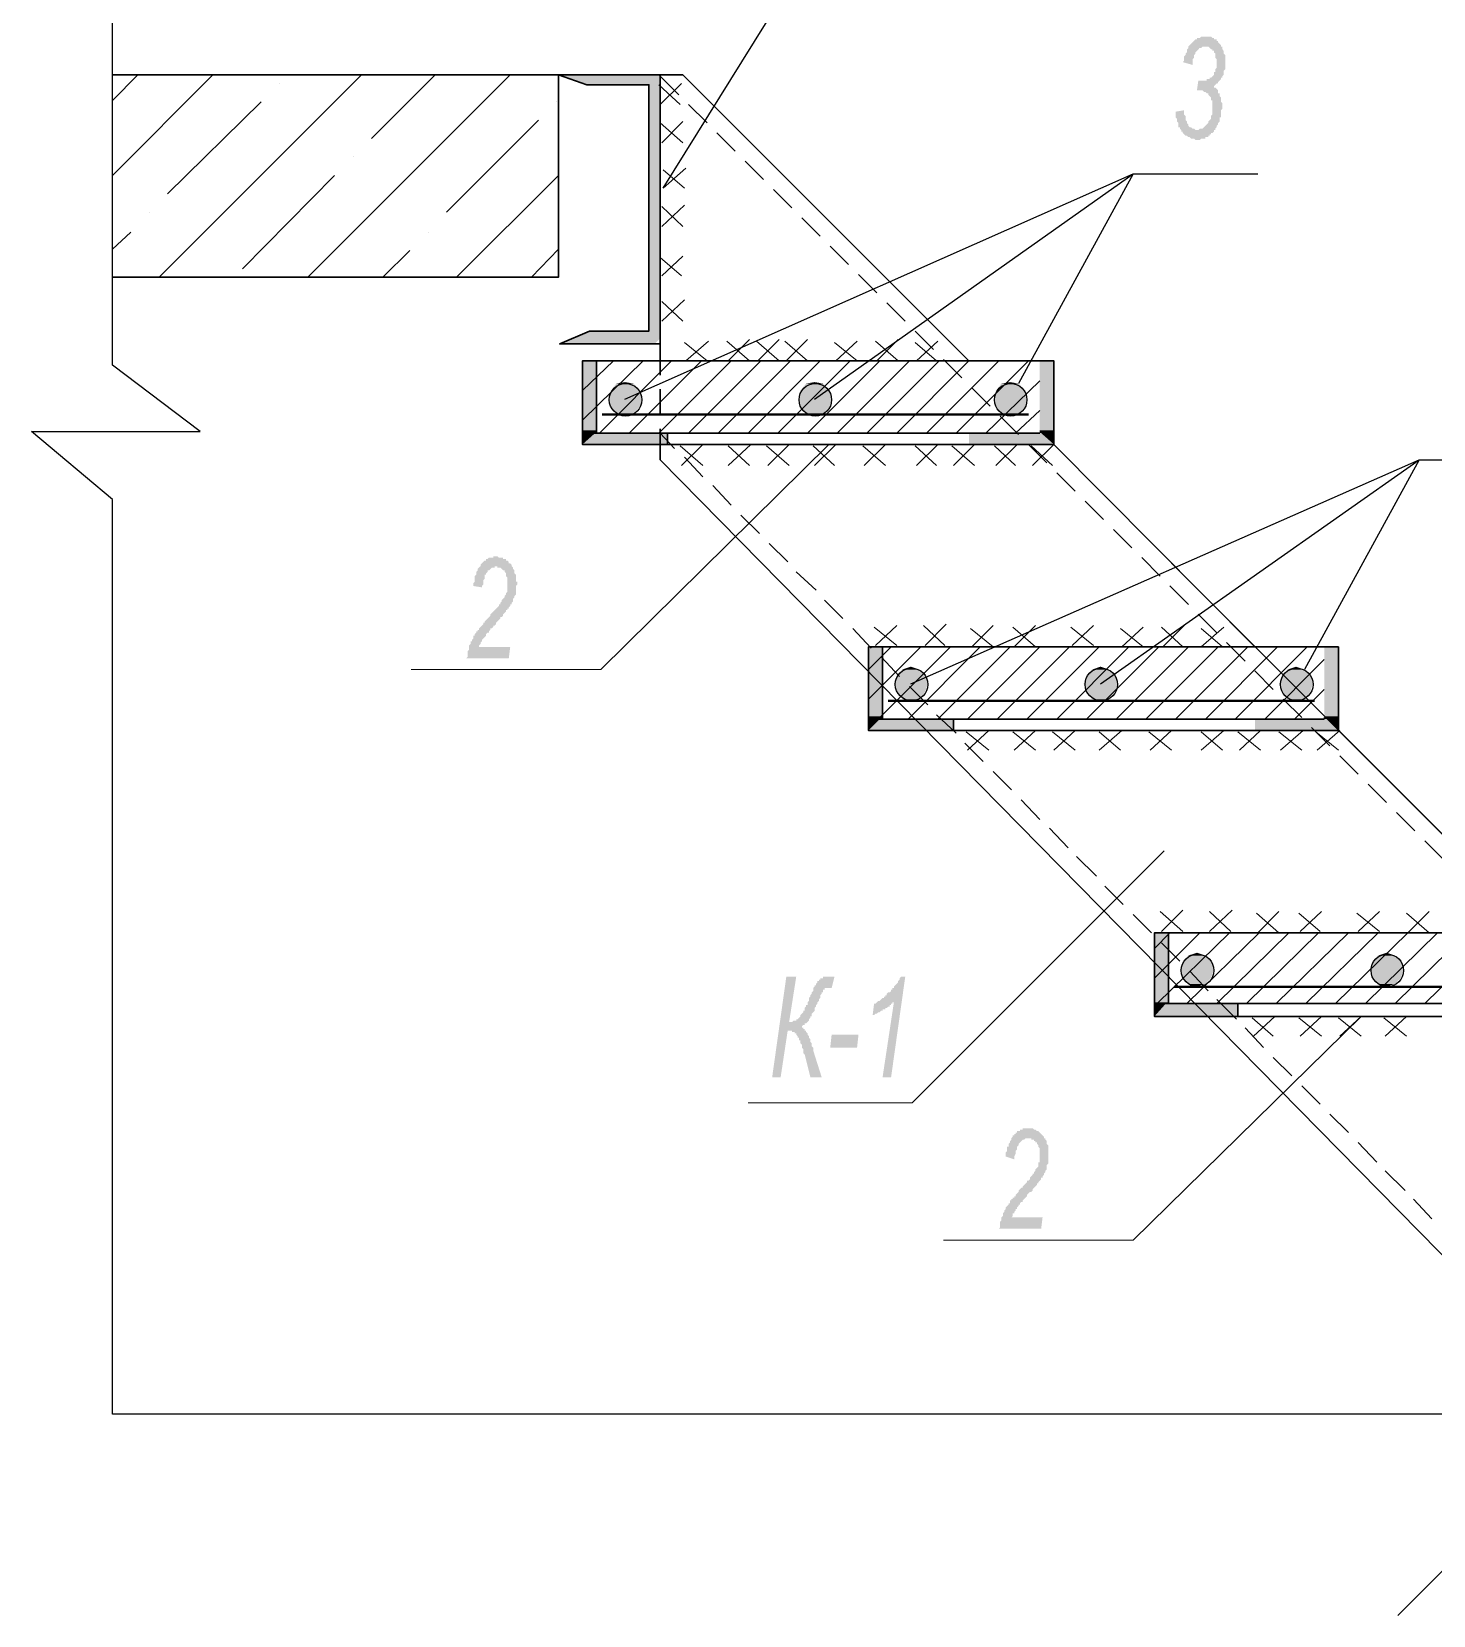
# Model space of a CAD drawing. Header units: millimetres. Extents: x 1372 to 666090, y 1285 to 31551.
# Drawn here: x 606363 to 610493, y 5821 to 10487 of the extents above; entities that cross this region are included whole.
import ezdxf

# ---------------------------------------------------------------- set-up
doc = ezdxf.new("R2010")
doc.units = ezdxf.units.MM
for name, color, linetype in [('PDF _0', 7, 'Continuous'), ('PDF _Аннотация - Текст_Ном._пера__1', 7, 'Continuous'), ('PDF _Конструктив - Стены Несущие_Ном._пера__21', 7, 'Continuous'), ('PDF _план', 7, 'Continuous'), ('PDF _размеры', 7, 'Continuous')]:
    doc.layers.add(name, color=color, linetype=linetype)

msp = doc.modelspace()

# ---------------------------------------------------------------- hatches: boundary and pattern name
at = {"layer": 'PDF _Аннотация - Текст_Ном._пера__1', "transparency": 33554559}
for points in [[(609733.5, 10250.8), (609758.5, 10255), (609758.5, 10250.8), (609758.5, 10246.7), (609758.5, 10242.5), (609762.7, 10238.3), (609762.7, 10234.2), (609762.7, 10230), (609762.7, 10225.8), (609766.9, 10221.6), (609766.9, 10221.6), (609766.9, 10217.5), (609771.1, 10213.3), (609771.1, 10213.3), (609771.1, 10213.3), (609771.1, 10209.1), (609775.2, 10205), (609779.4, 10205), (609779.4, 10205), (609783.6, 10200.8), (609783.6, 10200.8), (609787.7, 10200.8), (609791.9, 10196.6), (609791.9, 10196.6), (609796.1, 10196.6), (609800.3, 10196.6), (609800.3, 10196.6), (609804.4, 10200.8), (609808.6, 10200.8), (609808.6, 10200.8), (609812.8, 10200.8), (609816.9, 10205), (609816.9, 10205), (609821.1, 10209.1), (609821.1, 10209.1), (609825.3, 10213.3), (609825.3, 10213.3), (609829.5, 10217.5), (609829.5, 10221.6), (609833.6, 10225.8), (609833.6, 10225.8), (609837.8, 10230), (609837.8, 10234.2), (609837.8, 10238.3), (609842, 10242.5), (609842, 10246.7), (609842, 10250.8), (609842, 10250.8), (609842, 10255), (609842, 10259.2), (609842, 10263.4), (609842, 10267.5), (609842, 10271.7), (609842, 10275.9), (609842, 10280), (609842, 10284.2), (609837.8, 10284.2), (609837.8, 10288.4), (609837.8, 10292.6), (609833.6, 10296.7), (609833.6, 10296.7), (609829.5, 10300.9), (609829.5, 10305.1), (609825.3, 10305.1), (609825.3, 10305.1), (609821.1, 10309.2), (609816.9, 10309.2), (609816.9, 10309.2), (609812.8, 10313.4), (609808.6, 10313.4), (609808.6, 10313.4), (609804.4, 10313.4), (609804.4, 10313.4), (609800.3, 10313.4), (609796.1, 10313.4), (609800.3, 10342.6), (609804.4, 10342.6), (609808.6, 10342.6), (609808.6, 10342.6), (609812.8, 10342.6), (609812.8, 10342.6), (609816.9, 10342.6), (609821.1, 10342.6), (609825.3, 10342.6), (609825.3, 10346.8), (609829.5, 10346.8), (609833.6, 10346.8), (609833.6, 10351), (609837.8, 10351), (609837.8, 10351), (609842, 10355.1), (609842, 10355.1), (609846.1, 10359.3), (609846.1, 10363.5), (609846.1, 10367.6), (609850.3, 10367.6), (609850.3, 10371.8), (609850.3, 10376), (609854.5, 10380.2), (609854.5, 10384.3), (609854.5, 10388.5), (609854.5, 10392.7), (609854.5, 10392.7), (609854.5, 10396.8), (609854.5, 10401), (609854.5, 10405.2), (609850.3, 10409.4), (609850.3, 10413.5), (609850.3, 10417.7), (609850.3, 10421.9), (609846.1, 10426), (609846.1, 10426), (609846.1, 10430.2), (609842, 10430.2), (609842, 10434.4), (609837.8, 10434.4), (609833.6, 10438.6), (609833.6, 10438.6), (609829.5, 10442.7), (609825.3, 10442.7), (609825.3, 10442.7), (609821.1, 10442.7), (609821.1, 10442.7), (609816.9, 10442.7), (609812.8, 10442.7), (609812.8, 10442.7), (609808.6, 10438.6), (609808.6, 10438.6), (609804.4, 10438.6), (609800.3, 10434.4), (609800.3, 10434.4), (609796.1, 10430.2), (609796.1, 10430.2), (609791.9, 10426), (609791.9, 10421.9), (609791.9, 10421.9), (609787.7, 10417.7), (609787.7, 10413.5), (609787.7, 10409.4), (609783.6, 10405.2), (609783.6, 10401), (609783.6, 10396.8), (609783.6, 10392.7), (609783.6, 10388.5), (609783.6, 10388.5), (609754.4, 10396.8), (609758.5, 10401), (609758.5, 10405.2), (609758.5, 10409.4), (609758.5, 10413.5), (609762.7, 10417.7), (609762.7, 10421.9), (609762.7, 10421.9), (609766.9, 10426), (609766.9, 10430.2), (609766.9, 10434.4), (609771.1, 10438.6), (609771.1, 10438.6), (609771.1, 10442.7), (609775.2, 10446.9), (609775.2, 10446.9), (609779.4, 10451.1), (609779.4, 10451.1), (609783.6, 10455.2), (609783.6, 10455.2), (609787.7, 10459.4), (609787.7, 10459.4), (609791.9, 10463.6), (609796.1, 10463.6), (609796.1, 10467.8), (609800.3, 10467.8), (609804.4, 10467.8), (609804.4, 10467.8), (609808.6, 10471.9), (609812.8, 10471.9), (609812.8, 10471.9), (609816.9, 10471.9), (609821.1, 10471.9), (609821.1, 10471.9), (609825.3, 10471.9), (609829.5, 10471.9), (609829.5, 10471.9), (609833.6, 10471.9), (609837.8, 10471.9), (609842, 10467.8), (609842, 10467.8), (609846.1, 10467.8), (609846.1, 10463.6), (609850.3, 10463.6), (609854.5, 10463.6), (609854.5, 10459.4), (609858.7, 10459.4), (609858.7, 10455.2), (609862.8, 10451.1), (609862.8, 10451.1), (609862.8, 10451.1), (609867, 10446.9), (609867, 10442.7), (609871.2, 10442.7), (609871.2, 10438.6), (609871.2, 10434.4), (609875.3, 10430.2), (609875.3, 10426), (609875.3, 10421.9), (609875.3, 10421.9), (609879.5, 10417.7), (609879.5, 10413.5), (609879.5, 10409.4), (609879.5, 10405.2), (609879.5, 10401), (609879.5, 10396.8), (609879.5, 10392.7), (609879.5, 10388.5), (609879.5, 10384.3), (609879.5, 10380.2), (609879.5, 10376), (609875.3, 10371.8), (609875.3, 10367.6), (609875.3, 10363.5), (609875.3, 10359.3), (609871.2, 10355.1), (609871.2, 10355.1), (609871.2, 10351), (609867, 10351), (609867, 10346.8), (609862.8, 10342.6), (609862.8, 10342.6), (609858.7, 10338.4), (609858.7, 10334.3), (609854.5, 10334.3), (609850.3, 10330.1), (609850.3, 10330.1), (609846.1, 10325.9), (609846.1, 10325.9), (609846.1, 10321.8), (609850.3, 10321.8), (609854.5, 10317.6), (609854.5, 10317.6), (609858.7, 10313.4), (609858.7, 10309.2), (609858.7, 10305.1), (609862.8, 10305.1), (609862.8, 10300.9), (609862.8, 10296.7), (609867, 10292.6), (609867, 10288.4), (609867, 10284.2), (609867, 10284.2), (609867, 10280), (609871.2, 10275.9), (609871.2, 10271.7), (609871.2, 10267.5), (609871.2, 10263.4), (609871.2, 10259.2), (609867, 10255), (609867, 10250.8), (609867, 10246.7), (609867, 10242.5), (609867, 10238.3), (609867, 10234.2), (609862.8, 10234.2), (609862.8, 10230), (609862.8, 10225.8), (609862.8, 10221.6), (609858.7, 10217.5), (609858.7, 10213.3), (609858.7, 10213.3), (609854.5, 10209.1), (609854.5, 10205), (609850.3, 10200.8), (609850.3, 10200.8), (609850.3, 10196.6), (609846.1, 10196.6), (609846.1, 10192.4), (609842, 10188.3), (609837.8, 10188.3), (609837.8, 10184.1), (609833.6, 10184.1), (609833.6, 10179.9), (609829.5, 10179.9), (609829.5, 10175.8), (609825.3, 10175.8), (609821.1, 10175.8), (609821.1, 10171.6), (609816.9, 10171.6), (609812.8, 10171.6), (609812.8, 10171.6), (609808.6, 10171.6), (609804.4, 10167.4), (609804.4, 10167.4), (609800.3, 10167.4), (609800.3, 10167.4), (609796.1, 10167.4), (609791.9, 10167.4), (609787.7, 10171.6), (609787.7, 10171.6), (609783.6, 10171.6), (609779.4, 10171.6), (609779.4, 10171.6), (609775.2, 10175.8), (609771.1, 10175.8), (609771.1, 10175.8), (609766.9, 10179.9), (609762.7, 10179.9), (609762.7, 10179.9), (609758.5, 10184.1), (609758.5, 10184.1), (609754.4, 10188.3), (609754.4, 10192.4), (609754.4, 10192.4), (609750.2, 10192.4), (609750.2, 10196.6), (609746, 10200.8), (609746, 10205), (609741.9, 10205), (609741.9, 10209.1), (609741.9, 10213.3), (609741.9, 10217.5), (609737.7, 10221.6), (609737.7, 10225.8), (609737.7, 10225.8), (609737.7, 10230), (609733.5, 10234.2), (609733.5, 10238.3), (609733.5, 10242.5), (609733.5, 10246.7), (609733.5, 10250.8)], [(607643.6, 8640.7), (607647.8, 8644.9), (607647.8, 8649), (607647.8, 8653.2), (607647.8, 8657.4), (607647.8, 8661.5), (607652, 8665.7), (607652, 8669.9), (607652, 8674.1), (607652, 8678.2), (607656.2, 8682.4), (607656.2, 8682.4), (607656.2, 8686.6), (607656.2, 8690.7), (607660.3, 8690.7), (607660.3, 8694.9), (607664.5, 8699.1), (607664.5, 8703.3), (607664.5, 8707.4), (607668.7, 8707.4), (607668.7, 8711.6), (607672.8, 8715.8), (607672.8, 8719.9), (607677, 8719.9), (607677, 8719.9), (607677, 8724.1), (607681.2, 8724.1), (607681.2, 8728.3), (607681.2, 8728.3), (607685.4, 8732.5), (607685.4, 8732.5), (607689.5, 8736.6), (607689.5, 8736.6), (607693.7, 8740.8), (607693.7, 8745), (607697.9, 8745), (607697.9, 8749.1), (607702, 8753.3), (607706.2, 8757.5), (607706.2, 8757.5), (607710.4, 8761.7), (607714.6, 8765.8), (607714.6, 8770), (607718.7, 8774.2), (607718.7, 8774.2), (607722.9, 8778.3), (607727.1, 8782.5), (607727.1, 8782.5), (607731.2, 8786.7), (607735.4, 8790.9), (607735.4, 8790.9), (607739.6, 8795), (607739.6, 8799.2), (607743.8, 8799.2), (607743.8, 8803.4), (607743.8, 8803.4), (607747.9, 8807.5), (607747.9, 8807.5), (607747.9, 8811.7), (607752.1, 8815.9), (607752.1, 8815.9), (607756.3, 8820.1), (607756.3, 8824.2), (607760.4, 8828.4), (607760.4, 8832.6), (607760.4, 8832.6), (607764.6, 8836.7), (607764.6, 8836.7), (607764.6, 8840.9), (607764.6, 8845.1), (607764.6, 8849.3), (607764.6, 8853.4), (607764.6, 8857.6), (607764.6, 8861.8), (607764.6, 8865.9), (607764.6, 8870.1), (607764.6, 8874.3), (607764.6, 8878.5), (607764.6, 8878.5), (607760.4, 8882.6), (607760.4, 8886.8), (607760.4, 8891), (607756.3, 8895.1), (607756.3, 8895.1), (607756.3, 8899.3), (607752.1, 8899.3), (607747.9, 8903.5), (607747.9, 8903.5), (607743.8, 8907.7), (607743.8, 8907.7), (607739.6, 8907.7), (607735.4, 8907.7), (607735.4, 8911.8), (607731.2, 8911.8), (607727.1, 8911.8), (607727.1, 8907.7), (607722.9, 8907.7), (607718.7, 8907.7), (607718.7, 8907.7), (607714.6, 8903.5), (607714.6, 8903.5), (607710.4, 8899.3), (607706.2, 8899.3), (607706.2, 8895.1), (607706.2, 8895.1), (607702, 8891), (607702, 8886.8), (607697.9, 8886.8), (607697.9, 8882.6), (607697.9, 8878.5), (607697.9, 8874.3), (607693.7, 8870.1), (607693.7, 8865.9), (607693.7, 8861.8), (607693.7, 8857.6), (607689.5, 8853.4), (607689.5, 8849.3), (607664.5, 8853.4), (607664.5, 8857.6), (607664.5, 8861.8), (607668.7, 8865.9), (607668.7, 8870.1), (607668.7, 8874.3), (607668.7, 8878.5), (607668.7, 8882.6), (607672.8, 8886.8), (607672.8, 8891), (607672.8, 8895.1), (607677, 8899.3), (607677, 8899.3), (607677, 8903.5), (607681.2, 8907.7), (607681.2, 8907.7), (607685.4, 8911.8), (607685.4, 8916), (607685.4, 8916), (607689.5, 8920.2), (607689.5, 8920.2), (607693.7, 8924.3), (607693.7, 8924.3), (607697.9, 8928.5), (607702, 8928.5), (607702, 8932.7), (607706.2, 8932.7), (607706.2, 8932.7), (607710.4, 8936.9), (607714.6, 8936.9), (607714.6, 8936.9), (607718.7, 8936.9), (607722.9, 8936.9), (607722.9, 8941), (607727.1, 8941), (607731.2, 8941), (607735.4, 8941), (607735.4, 8941), (607739.6, 8936.9), (607743.8, 8936.9), (607743.8, 8936.9), (607747.9, 8936.9), (607752.1, 8936.9), (607752.1, 8932.7), (607756.3, 8932.7), (607760.4, 8932.7), (607760.4, 8928.5), (607764.6, 8928.5), (607764.6, 8928.5), (607768.8, 8924.3), (607768.8, 8920.2), (607773, 8920.2), (607777.1, 8916), (607777.1, 8916), (607777.1, 8911.8), (607781.3, 8907.7), (607781.3, 8903.5), (607785.5, 8899.3), (607785.5, 8899.3), (607785.5, 8895.1), (607785.5, 8891), (607789.6, 8886.8), (607789.6, 8882.6), (607789.6, 8878.5), (607789.6, 8874.3), (607789.6, 8870.1), (607789.6, 8865.9), (607793.8, 8865.9), (607793.8, 8861.8), (607793.8, 8861.8), (607793.8, 8857.6), (607789.6, 8853.4), (607789.6, 8849.3), (607789.6, 8845.1), (607789.6, 8840.9), (607789.6, 8836.7), (607789.6, 8832.6), (607789.6, 8828.4), (607785.5, 8824.2), (607785.5, 8820.1), (607785.5, 8820.1), (607781.3, 8815.9), (607781.3, 8811.7), (607781.3, 8807.5), (607777.1, 8803.4), (607777.1, 8803.4), (607777.1, 8803.4), (607777.1, 8799.2), (607773, 8799.2), (607773, 8795), (607773, 8795), (607768.8, 8790.9), (607768.8, 8790.9), (607768.8, 8786.7), (607764.6, 8786.7), (607764.6, 8782.5), (607760.4, 8782.5), (607760.4, 8778.3), (607756.3, 8774.2), (607756.3, 8774.2), (607752.1, 8770), (607752.1, 8765.8), (607747.9, 8761.7), (607743.8, 8761.7), (607743.8, 8757.5), (607739.6, 8753.3), (607735.4, 8749.1), (607731.2, 8745), (607731.2, 8740.8), (607727.1, 8736.6), (607722.9, 8736.6), (607722.9, 8732.5), (607718.7, 8728.3), (607714.6, 8728.3), (607714.6, 8724.1), (607710.4, 8719.9), (607710.4, 8715.8), (607706.2, 8715.8), (607702, 8711.6), (607702, 8711.6), (607702, 8707.4), (607697.9, 8703.3), (607697.9, 8703.3), (607693.7, 8699.1), (607693.7, 8699.1), (607689.5, 8694.9), (607689.5, 8690.7), (607685.4, 8686.6), (607685.4, 8682.4), (607685.4, 8682.4), (607681.2, 8678.2), (607681.2, 8674.1), (607773, 8674.1), (607768.8, 8640.7)], [(608586.4, 7702.1), (608615.6, 7702.1), (608594.7, 7568.6), (608598.9, 7568.6), (608603.1, 7568.6), (608607.2, 7572.8), (608607.2, 7572.8), (608611.4, 7572.8), (608615.6, 7572.8), (608615.6, 7572.8), (608615.6, 7577), (608619.7, 7577), (608619.7, 7577), (608623.9, 7581.1), (608623.9, 7581.1), (608628.1, 7585.3), (608628.1, 7589.5), (608632.3, 7593.7), (608632.3, 7593.7), (608636.4, 7597.8), (608636.4, 7602), (608640.6, 7602), (608640.6, 7606.2), (608640.6, 7610.3), (608644.8, 7614.5), (608644.8, 7618.7), (608648.9, 7618.7), (608648.9, 7622.9), (608648.9, 7627), (608653.1, 7631.2), (608653.1, 7635.4), (608653.1, 7639.5), (608657.3, 7643.7), (608657.3, 7647.9), (608661.5, 7652.1), (608661.5, 7656.2), (608665.6, 7660.4), (608665.6, 7664.6), (608665.6, 7668.7), (608669.8, 7672.9), (608669.8, 7672.9), (608669.8, 7677.1), (608674, 7677.1), (608674, 7681.3), (608674, 7681.3), (608674, 7681.3), (608678.1, 7685.4), (608678.1, 7689.6), (608682.3, 7689.6), (608682.3, 7693.8), (608686.5, 7693.8), (608686.5, 7697.9), (608690.7, 7697.9), (608690.7, 7697.9), (608694.8, 7697.9), (608694.8, 7702.1), (608699, 7702.1), (608703.2, 7702.1), (608707.3, 7702.1), (608707.3, 7702.1), (608711.5, 7702.1), (608711.5, 7702.1), (608711.5, 7702.1), (608715.7, 7702.1), (608719.9, 7702.1), (608724, 7702.1), (608728.2, 7702.1), (608719.9, 7668.7), (608719.9, 7668.7), (608715.7, 7668.7), (608711.5, 7668.7), (608711.5, 7668.7), (608707.3, 7668.7), (608707.3, 7668.7), (608703.2, 7668.7), (608699, 7668.7), (608699, 7664.6), (608694.8, 7664.6), (608694.8, 7660.4), (608694.8, 7660.4), (608694.8, 7656.2), (608690.7, 7656.2), (608690.7, 7652.1), (608686.5, 7647.9), (608686.5, 7643.7), (608686.5, 7639.5), (608682.3, 7635.4), (608682.3, 7631.2), (608678.1, 7627), (608678.1, 7622.9), (608674, 7618.7), (608674, 7614.5), (608669.8, 7610.3), (608669.8, 7606.2), (608669.8, 7602), (608665.6, 7597.8), (608665.6, 7597.8), (608661.5, 7593.7), (608661.5, 7589.5), (608661.5, 7585.3), (608657.3, 7585.3), (608657.3, 7581.1), (608657.3, 7581.1), (608653.1, 7577), (608653.1, 7577), (608653.1, 7572.8), (608648.9, 7568.6), (608648.9, 7568.6), (608644.8, 7564.5), (608640.6, 7564.5), (608640.6, 7560.3), (608636.4, 7560.3), (608636.4, 7560.3), (608632.3, 7556.1), (608628.1, 7556.1), (608628.1, 7556.1), (608632.3, 7556.1), (608632.3, 7551.9), (608636.4, 7551.9), (608636.4, 7551.9), (608636.4, 7547.8), (608640.6, 7547.8), (608640.6, 7543.6), (608644.8, 7543.6), (608644.8, 7539.4), (608648.9, 7535.3), (608648.9, 7535.3), (608648.9, 7531.1), (608653.1, 7526.9), (608653.1, 7522.7), (608657.3, 7518.6), (608657.3, 7514.4), (608657.3, 7510.2), (608661.5, 7506.1), (608661.5, 7501.9), (608661.5, 7497.7), (608665.6, 7493.5), (608665.6, 7489.4), (608665.6, 7485.2), (608690.7, 7406), (608657.3, 7406), (608640.6, 7472.7), (608636.4, 7476.9), (608636.4, 7485.2), (608636.4, 7489.4), (608632.3, 7493.5), (608632.3, 7497.7), (608632.3, 7501.9), (608628.1, 7506.1), (608628.1, 7510.2), (608628.1, 7514.4), (608623.9, 7514.4), (608623.9, 7518.6), (608623.9, 7522.7), (608619.7, 7522.7), (608619.7, 7526.9), (608619.7, 7526.9), (608619.7, 7526.9), (608615.6, 7531.1), (608615.6, 7535.3), (608611.4, 7535.3), (608611.4, 7539.4), (608607.2, 7539.4), (608603.1, 7539.4), (608603.1, 7543.6), (608598.9, 7543.6), (608594.7, 7543.6), (608594.7, 7543.6), (608590.5, 7543.6), (608569.7, 7406), (608544.7, 7406)], [(608870, 7406), (608903.4, 7627), (608899.2, 7627), (608899.2, 7622.9), (608895.1, 7622.9), (608895.1, 7618.7), (608890.9, 7618.7), (608890.9, 7614.5), (608886.7, 7614.5), (608886.7, 7614.5), (608882.5, 7610.3), (608878.4, 7610.3), (608878.4, 7606.2), (608874.2, 7606.2), (608870, 7606.2), (608870, 7602), (608865.9, 7602), (608861.7, 7597.8), (608861.7, 7597.8), (608857.5, 7597.8), (608853.3, 7593.7), (608853.3, 7593.7), (608849.2, 7593.7), (608845, 7589.5), (608840.8, 7589.5), (608845, 7622.9), (608849.2, 7622.9), (608853.3, 7627), (608853.3, 7627), (608857.5, 7631.2), (608857.5, 7631.2), (608861.7, 7631.2), (608865.9, 7635.4), (608865.9, 7635.4), (608870, 7639.5), (608874.2, 7639.5), (608874.2, 7643.7), (608878.4, 7643.7), (608878.4, 7647.9), (608882.5, 7647.9), (608882.5, 7652.1), (608886.7, 7656.2), (608890.9, 7656.2), (608895.1, 7660.4), (608895.1, 7664.6), (608899.2, 7664.6), (608899.2, 7668.7), (608903.4, 7668.7), (608903.4, 7672.9), (608907.6, 7677.1), (608907.6, 7677.1), (608911.7, 7681.3), (608911.7, 7681.3), (608911.7, 7681.3), (608915.9, 7685.4), (608915.9, 7689.6), (608915.9, 7689.6), (608920.1, 7693.8), (608920.1, 7697.9), (608924.3, 7702.1), (608924.3, 7702.1), (608936.8, 7702.1), (608895.1, 7406)], [(609212.1, 6959.6), (609216.3, 6963.8), (609216.3, 6968), (609216.3, 6972.1), (609216.3, 6976.3), (609216.3, 6980.5), (609220.4, 6984.6), (609220.4, 6984.6), (609220.4, 6988.8), (609220.4, 6993), (609224.6, 6997.2), (609224.6, 7001.3), (609224.6, 7001.3), (609224.6, 7005.5), (609228.8, 7009.7), (609228.8, 7013.8), (609228.8, 7013.8), (609232.9, 7018), (609232.9, 7022.2), (609237.1, 7026.4), (609237.1, 7026.4), (609241.3, 7030.5), (609241.3, 7034.7), (609245.5, 7034.7), (609245.5, 7038.9), (609245.5, 7038.9), (609245.5, 7043), (609249.6, 7043), (609249.6, 7047.2), (609253.8, 7047.2), (609253.8, 7051.4), (609258, 7051.4), (609258, 7055.6), (609262.1, 7055.6), (609262.1, 7059.7), (609266.3, 7063.9), (609266.3, 7063.9), (609270.5, 7068.1), (609270.5, 7072.2), (609274.7, 7076.4), (609278.8, 7080.6), (609283, 7080.6), (609283, 7084.8), (609287.2, 7088.9), (609287.2, 7088.9), (609291.3, 7093.1), (609295.5, 7097.3), (609295.5, 7101.4), (609299.7, 7101.4), (609303.9, 7105.6), (609303.9, 7109.8), (609308, 7114), (609308, 7114), (609312.2, 7118.1), (609312.2, 7118.1), (609312.2, 7122.3), (609316.4, 7122.3), (609316.4, 7122.3), (609316.4, 7126.5), (609320.5, 7130.6), (609320.5, 7134.8), (609324.7, 7139), (609324.7, 7139), (609328.9, 7143.2), (609328.9, 7147.3), (609328.9, 7151.5), (609328.9, 7155.7), (609333.1, 7155.7), (609333.1, 7159.8), (609333.1, 7164), (609333.1, 7168.2), (609333.1, 7172.4), (609333.1, 7176.5), (609333.1, 7176.5), (609333.1, 7180.7), (609333.1, 7184.9), (609333.1, 7189), (609333.1, 7193.2), (609333.1, 7197.4), (609328.9, 7201.6), (609328.9, 7205.7), (609328.9, 7205.7), (609324.7, 7209.9), (609324.7, 7214.1), (609320.5, 7214.1), (609320.5, 7218.2), (609316.4, 7218.2), (609316.4, 7222.4), (609312.2, 7222.4), (609308, 7222.4), (609308, 7226.6), (609303.9, 7226.6), (609299.7, 7226.6), (609299.7, 7226.6), (609295.5, 7226.6), (609295.5, 7226.6), (609291.3, 7226.6), (609287.2, 7222.4), (609287.2, 7222.4), (609283, 7222.4), (609278.8, 7218.2), (609278.8, 7218.2), (609274.7, 7214.1), (609274.7, 7214.1), (609270.5, 7209.9), (609270.5, 7205.7), (609270.5, 7205.7), (609266.3, 7201.6), (609266.3, 7197.4), (609266.3, 7193.2), (609262.1, 7189), (609262.1, 7189), (609262.1, 7184.9), (609262.1, 7180.7), (609258, 7172.4), (609258, 7168.2), (609258, 7164), (609232.9, 7172.4), (609232.9, 7176.5), (609232.9, 7180.7), (609232.9, 7184.9), (609237.1, 7189), (609237.1, 7193.2), (609237.1, 7197.4), (609237.1, 7201.6), (609241.3, 7201.6), (609241.3, 7205.7), (609241.3, 7209.9), (609245.5, 7214.1), (609245.5, 7218.2), (609245.5, 7218.2), (609249.6, 7222.4), (609249.6, 7226.6), (609253.8, 7230.8), (609253.8, 7230.8), (609253.8, 7234.9), (609258, 7234.9), (609258, 7239.1), (609262.1, 7239.1), (609262.1, 7243.3), (609266.3, 7243.3), (609266.3, 7247.4), (609270.5, 7247.4), (609274.7, 7247.4), (609274.7, 7251.6), (609278.8, 7251.6), (609283, 7251.6), (609283, 7255.8), (609287.2, 7255.8), (609291.3, 7255.8), (609291.3, 7255.8), (609295.5, 7255.8), (609299.7, 7255.8), (609303.9, 7255.8), (609303.9, 7255.8), (609308, 7255.8), (609312.2, 7255.8), (609312.2, 7255.8), (609316.4, 7251.6), (609320.5, 7251.6), (609320.5, 7251.6), (609324.7, 7247.4), (609328.9, 7247.4), (609328.9, 7247.4), (609333.1, 7243.3), (609333.1, 7243.3), (609337.2, 7239.1), (609337.2, 7239.1), (609341.4, 7234.9), (609341.4, 7234.9), (609345.6, 7230.8), (609345.6, 7226.6), (609349.7, 7226.6), (609349.7, 7222.4), (609353.9, 7218.2), (609353.9, 7214.1), (609353.9, 7209.9), (609353.9, 7209.9), (609358.1, 7205.7), (609358.1, 7201.6), (609358.1, 7197.4), (609358.1, 7193.2), (609358.1, 7189), (609358.1, 7184.9), (609358.1, 7180.7), (609358.1, 7176.5), (609358.1, 7176.5), (609358.1, 7172.4), (609358.1, 7168.2), (609358.1, 7164), (609358.1, 7159.8), (609358.1, 7155.7), (609358.1, 7151.5), (609358.1, 7151.5), (609353.9, 7147.3), (609353.9, 7143.2), (609353.9, 7139), (609353.9, 7134.8), (609349.7, 7130.6), (609349.7, 7126.5), (609345.6, 7122.3), (609345.6, 7118.1), (609345.6, 7118.1), (609345.6, 7118.1), (609345.6, 7118.1), (609341.4, 7114), (609341.4, 7114), (609341.4, 7109.8), (609337.2, 7109.8), (609337.2, 7105.6), (609337.2, 7105.6), (609333.1, 7101.4), (609333.1, 7101.4), (609328.9, 7097.3), (609328.9, 7093.1), (609324.7, 7093.1), (609324.7, 7088.9), (609320.5, 7084.8), (609320.5, 7084.8), (609316.4, 7080.6), (609312.2, 7076.4), (609312.2, 7072.2), (609308, 7068.1), (609303.9, 7068.1), (609299.7, 7063.9), (609295.5, 7059.7), (609295.5, 7055.6), (609291.3, 7051.4), (609287.2, 7047.2), (609287.2, 7047.2), (609283, 7043), (609283, 7038.9), (609278.8, 7038.9), (609274.7, 7034.7), (609274.7, 7030.5), (609270.5, 7030.5), (609270.5, 7026.4), (609266.3, 7022.2), (609266.3, 7022.2), (609266.3, 7018), (609262.1, 7018), (609262.1, 7013.8), (609258, 7009.7), (609258, 7005.5), (609253.8, 7005.5), (609253.8, 7001.3), (609253.8, 6997.2), (609249.6, 6993), (609249.6, 6993), (609341.4, 6993), (609337.2, 6959.6)]]:
    msp.add_hatch(color=256, dxfattribs=at).paths.add_polyline_path(points)

# ---------------------------------------------------------------- linework, layer by layer
at = {"layer": 'PDF _0', "lineweight": 25}
msp.add_lwpolyline([(612599.3, 6413.2), (611464.6, 6413.2), (611310.3, 6617.6), (611281.1, 6225.4), (611206, 6413.2), (606600.8, 6413.2), (606600.8, 9107.9), (606363, 9308.1), (606859.4, 9308.1), (606600.8, 9504.2), (606600.8, 11623.2), (609358.1, 11623.2), (609512.4, 11915.2), (609512.4, 11331.2), (609791.9, 11623.2), (612503.3, 11623.2), (612503.3, 9287.2), (612111.2, 9128.7), (612803.7, 9128.7), (612599.3, 8870.1)], close=True, dxfattribs=at)
for points in [[(608223.5, 10025.6), (608724, 10830.7)], [(606600.8, 10063.1), (606897, 10359.3)], [(606600.8, 10284.2), (606675.9, 10359.3)], [(606738.4, 9762.8), (607335, 10359.3)], [(607176.4, 9762.8), (607773, 10359.3)], [(607364.2, 10171.6), (607551.9, 10359.3)], [(607914.8, 9762.8), (607914.8, 10359.3)], [(607093, 10334.3), (607093, 10334.3)], [(606763.5, 10008.9), (607038.8, 10280)], [(607910.6, 10280), (607910.6, 10280)], [(607585.2, 9954.7), (607856.4, 10225.8)], [(607309.9, 10117.4), (607309.9, 10117.4)], [(606984.6, 9787.8), (607255.7, 10063.1)], [(607614.4, 9762.8), (607914.8, 10063.1)], [(608110.8, 9404), (609608.4, 10067.3), (609975.4, 10067.3)], [(608669.8, 9404), (609608.4, 10067.3), (609270.5, 9449.9)], [(606709.2, 9954.7), (606709.2, 9954.7)], [(606600.8, 9846.2), (606655, 9896.3)], [(607531, 9896.3), (607531, 9896.3)], [(607835.5, 9762.8), (607914.8, 9846.2)], [(607397.5, 9762.8), (607476.8, 9842)], [(608711.5, 9270.6), (608039.9, 8607.3)], [(608953.5, 8565.6), (610451, 9224.7), (610813.9, 9224.7)], [(609512.4, 8565.6), (610451, 9224.7), (610113.1, 8607.3)], [(610280, 7585.3), (609608.4, 6926.2)]]:
    msp.add_lwpolyline(points, dxfattribs=at)
at = {"layer": 'PDF _0', "lineweight": 30}
msp.add_lwpolyline([(607914.8, 10359.3), (608215.1, 10359.3), (608215.1, 9566.7), (607919, 9566.7), (608006.6, 9604.3), (608181.8, 9604.3), (608181.8, 10330.1), (607998.2, 10330.1)], close=True, dxfattribs=at)
at = {"layer": 'PDF _0', "lineweight": 9}
msp.add_lwpolyline([(610634.5, 6066.9), (610388.4, 5820.8)], dxfattribs=at)
at = {"layer": 'PDF _0', "transparency": 33554559}
for points in [[(607998.2, 10330.1), (608215.1, 10330.1), (607914.8, 10359.3)], [(608215.1, 10330.1), (607914.8, 10359.3), (608215.1, 10359.3)], [(608181.8, 9604.3), (608215.1, 9604.3), (608181.8, 10330.1)], [(608215.1, 9604.3), (608181.8, 10330.1), (608215.1, 10330.1)], [(607919, 9566.7), (608198.4, 9566.7), (607956.5, 9583.4)], [(607956.5, 9583.4), (608215.1, 9583.4), (608006.6, 9604.3)], [(608198.4, 9566.7), (607956.5, 9583.4), (608215.1, 9583.4)], [(608215.1, 9583.4), (608006.6, 9604.3), (608215.1, 9604.3)], [(607985.7, 9312.3), (608027.4, 9312.3), (607985.7, 9516.7)], [(608027.4, 9312.3), (607985.7, 9516.7), (608027.4, 9516.7)], [(609333.1, 9312.3), (609374.8, 9312.3), (609333.1, 9516.7)], [(609374.8, 9312.3), (609333.1, 9516.7), (609374.8, 9516.7)], [(607985.7, 9312.3), (607985.7, 9303.9), (608023.2, 9303.9)], [(607985.7, 9312.3), (608027.4, 9312.3), (608023.2, 9303.9)], [(607985.7, 9303.9), (608023.2, 9303.9), (607985.7, 9270.6)], [(607985.7, 9270.6), (608236, 9270.6), (608023.2, 9303.9)], [(608027.4, 9312.3), (608023.2, 9303.9), (608027.4, 9303.9)], [(608236, 9270.6), (608023.2, 9303.9), (608236, 9303.9)], [(609124.5, 9270.6), (609374.8, 9270.6), (609124.5, 9303.9)], [(609374.8, 9270.6), (609124.5, 9303.9), (609337.2, 9303.9)], [(609333.1, 9312.3), (609333.1, 9303.9), (609337.2, 9303.9)], [(609333.1, 9312.3), (609337.2, 9303.9), (609374.8, 9303.9)], [(609333.1, 9312.3), (609374.8, 9312.3), (609374.8, 9303.9)], [(609337.2, 9303.9), (609374.8, 9303.9), (609374.8, 9270.6)], [(608828.3, 8469.7), (608870, 8469.7), (608828.3, 8674.1)], [(608870, 8469.7), (608828.3, 8674.1), (608870, 8674.1)], [(610171.5, 8469.7), (610213.2, 8469.7), (610171.5, 8674.1)], [(610213.2, 8469.7), (610171.5, 8674.1), (610213.2, 8674.1)], [(608828.3, 8469.7), (608828.3, 8461.3), (608861.7, 8461.3)], [(608828.3, 8469.7), (608870, 8469.7), (608861.7, 8461.3)], [(608828.3, 8461.3), (608861.7, 8461.3), (608828.3, 8427.9)], [(608828.3, 8427.9), (609078.6, 8427.9), (608861.7, 8461.3)], [(608870, 8469.7), (608861.7, 8461.3), (608870, 8461.3)], [(609078.6, 8427.9), (608861.7, 8461.3), (609078.6, 8461.3)], [(609967.1, 8427.9), (610213.2, 8427.9), (609967.1, 8461.3)], [(610213.2, 8427.9), (609967.1, 8461.3), (610179.8, 8461.3)], [(610171.5, 8469.7), (610171.5, 8461.3), (610179.8, 8461.3)], [(610171.5, 8469.7), (610179.8, 8461.3), (610213.2, 8461.3)], [(610171.5, 8469.7), (610213.2, 8469.7), (610213.2, 8461.3)], [(610179.8, 8461.3), (610213.2, 8461.3), (610213.2, 8427.9)], [(609670.9, 7627), (609712.7, 7627), (609670.9, 7831.4)], [(609712.7, 7627), (609670.9, 7831.4), (609712.7, 7831.4)], [(609670.9, 7627), (609670.9, 7622.9), (609704.3, 7622.9)], [(609670.9, 7627), (609712.7, 7627), (609704.3, 7622.9)], [(609670.9, 7622.9), (609704.3, 7622.9), (609670.9, 7585.3)], [(609670.9, 7585.3), (609917, 7585.3), (609704.3, 7622.9)], [(609712.7, 7627), (609704.3, 7622.9), (609712.7, 7622.9)], [(609917, 7585.3), (609704.3, 7622.9), (609917, 7622.9)]]:
    msp.add_solid(points, dxfattribs=at)
at = {"layer": 'PDF _Аннотация - Текст_Ном._пера__1', "lineweight": 9, "transparency": 33554559}
msp.add_solid([(608715.7, 7493.5), (608719.9, 7531.1), (608794.9, 7493.5), (608799.1, 7531.1)], dxfattribs=at)
at = {"layer": 'PDF _Конструктив - Стены Несущие_Ном._пера__21', "lineweight": 30}
for points in [[(609124.5, 9516.7), (608281.9, 10359.3), (606600.8, 10359.3), (607914.8, 10359.3), (607914.8, 9762.8), (606600.8, 9762.8)], [(608269.3, 10300.9), (608211, 10359.3)], [(608352.8, 10217.5), (608298.5, 10271.7)], [(608436.2, 10134), (608382, 10188.3)], [(608519.6, 10050.6), (608465.4, 10104.8)], [(608603.1, 9967.2), (608548.8, 10021.4)], [(608686.5, 9883.8), (608632.3, 9938)], [(608769.9, 9800.3), (608715.7, 9854.6)], [(608853.3, 9716.9), (608799.1, 9771.1)], [(608936.8, 9633.5), (608882.5, 9687.7)], [(608215.1, 9566.7), (608215.1, 9475)], [(609020.2, 9550), (608966, 9604.3)], [(609103.6, 9466.6), (609049.4, 9520.8)], [(608215.1, 9433.2), (608215.1, 9358.2)], [(609187.1, 9383.2), (609132.8, 9437.4)], [(609270.5, 9299.8), (609216.3, 9354)], [(610980.8, 6413.2), (608215.1, 9224.7), (608215.1, 9316.4)], [(608256.8, 9258), (608215.1, 9303.9)], [(609353.9, 9216.3), (609299.7, 9270.6)], [(609967.1, 8674.1), (609374.8, 9270.6)], [(608340.3, 9174.6), (608286, 9233)], [(608423.7, 9091.2), (608369.5, 9149.6)], [(609437.3, 9132.9), (609383.1, 9187.1)], [(609520.8, 9049.5), (609466.5, 9103.7)], [(608507.1, 9007.8), (608452.9, 9062)], [(609604.2, 8966.1), (609550, 9020.3)], [(608590.5, 8924.3), (608536.3, 8978.6)], [(609687.6, 8882.6), (609633.4, 8936.9)], [(609721, 8920.2), (612228, 6413.2), (611898.5, 6742.7)], [(608674, 8840.9), (608615.6, 8895.1)], [(609771.1, 8799.2), (609716.8, 8853.4)], [(608753.2, 8757.5), (608699, 8811.7)], [(608836.7, 8669.9), (608782.4, 8728.3)], [(609854.5, 8715.8), (609800.3, 8770)], [(609937.9, 8632.3), (609883.7, 8686.6)], [(608920.1, 8586.5), (608865.9, 8644.9)], [(610021.3, 8548.9), (609967.1, 8603.1)], [(609003.5, 8503), (608949.3, 8557.3)], [(610104.8, 8465.5), (610050.5, 8519.7)], [(609086.9, 8419.6), (609028.5, 8473.8)], [(610188.2, 8382.1), (610134, 8436.3)], [(610809.7, 7831.4), (610213.2, 8427.9)], [(609166.2, 8336.2), (609112, 8390.4)], [(610271.6, 8298.6), (610217.4, 8352.9)], [(609249.6, 8252.7), (609195.4, 8307)], [(610355, 8215.2), (610300.8, 8269.4)], [(609333.1, 8165.1), (609278.8, 8223.5)], [(610438.5, 8131.8), (610384.2, 8186)], [(609416.5, 8081.7), (609362.3, 8140.1)], [(610521.9, 8048.3), (610467.7, 8102.6)], [(609499.9, 7998.3), (609441.5, 8056.7)], [(609579.2, 7914.9), (609524.9, 7969.1)], [(609662.6, 7831.4), (609608.4, 7885.7)], [(609746, 7748), (609691.8, 7802.2)], [(609829.5, 7660.4), (609775.2, 7718.8)], [(609912.9, 7577), (609854.5, 7635.4)], [(609992.1, 7493.5), (609937.9, 7551.9)], [(610075.6, 7410.1), (610021.3, 7464.3)], [(610159, 7326.7), (610104.8, 7380.9)], [(610242.4, 7243.3), (610188.2, 7297.5)], [(610325.8, 7155.7), (610271.6, 7214.1)], [(610409.3, 7072.2), (610350.9, 7130.6)], [(610488.5, 6988.8), (610434.3, 7047.2)]]:
    msp.add_lwpolyline(points, dxfattribs=at)
for points in [[(609374.8, 9516.7), (609374.8, 9270.6), (607985.7, 9270.6), (607985.7, 9516.7), (609374.8, 9516.7), (607985.7, 9516.7), (607985.7, 9270.6), (609374.8, 9270.6)], [(609374.8, 9516.7), (607985.7, 9516.7), (607985.7, 9270.6), (609374.8, 9270.6)], [(610213.2, 8674.1), (608828.3, 8674.1), (608828.3, 8427.9), (610213.2, 8427.9)], [(610213.2, 8674.1), (608828.3, 8674.1), (608828.3, 8427.9), (610213.2, 8427.9)], [(611055.8, 7831.4), (609670.9, 7831.4), (609670.9, 7585.3), (611055.8, 7585.3)], [(611055.8, 7831.4), (609670.9, 7831.4), (609670.9, 7585.3), (611055.8, 7585.3)]]:
    msp.add_lwpolyline(points, close=True, dxfattribs=at)
at = {"layer": 'PDF _план', "lineweight": 40}
for points in [[(608044.1, 9358.2), (609299.7, 9358.2)], [(608886.7, 8515.5), (610142.3, 8515.5)], [(609729.3, 7672.9), (610984.9, 7672.9)]]:
    msp.add_lwpolyline(points, dxfattribs=at)
at = {"layer": 'PDF _план', "lineweight": 30}
for points in [[(607985.7, 9303.9), (609333.1, 9303.9)], [(608828.3, 8461.3), (610171.5, 8461.3)], [(609670.9, 7622.9), (611014.1, 7622.9)]]:
    msp.add_lwpolyline(points, dxfattribs=at)
at = {"layer": 'PDF _план', "lineweight": 25}
for centre in [(608112.9, 9402), (608671.9, 9402), (609247.5, 9402), (608955.5, 8563.5), (609514.5, 8563.5), (610090.2, 8563.5), (609798.2, 7720.9), (610357.1, 7720.9)]:
    msp.add_circle(centre, 48, dxfattribs=at)
at = {"layer": 'PDF _план', "transparency": 33554559}
for points in [[(608065, 9404), (608160.9, 9404), (608069.1, 9429.1)], [(608069.1, 9429.1), (608156.7, 9429.1), (608085.8, 9449.9)], [(608160.9, 9404), (608069.1, 9429.1), (608156.7, 9429.1)], [(608110.8, 9454.1), (608085.8, 9449.9), (608135.9, 9449.9)], [(608156.7, 9429.1), (608085.8, 9449.9), (608135.9, 9449.9)], [(608623.9, 9404), (608719.9, 9404), (608628.1, 9429.1)], [(608628.1, 9429.1), (608715.7, 9429.1), (608644.8, 9449.9)], [(608719.9, 9404), (608628.1, 9429.1), (608715.7, 9429.1)], [(608669.8, 9454.1), (608644.8, 9449.9), (608694.8, 9449.9)], [(608715.7, 9429.1), (608644.8, 9449.9), (608694.8, 9449.9)], [(609199.6, 9404), (609295.5, 9404), (609203.7, 9429.1)], [(609203.7, 9429.1), (609291.3, 9429.1), (609220.4, 9449.9)], [(609295.5, 9404), (609203.7, 9429.1), (609291.3, 9429.1)], [(609245.5, 9454.1), (609220.4, 9449.9), (609270.5, 9449.9)], [(609291.3, 9429.1), (609220.4, 9449.9), (609270.5, 9449.9)], [(608069.1, 9383.2), (608156.7, 9383.2), (608065, 9404)], [(608156.7, 9383.2), (608065, 9404), (608160.9, 9404)], [(608069.1, 9383.2), (608085.8, 9362.3), (608135.9, 9362.3)], [(608069.1, 9383.2), (608156.7, 9383.2), (608135.9, 9362.3)], [(608628.1, 9383.2), (608715.7, 9383.2), (608623.9, 9404)], [(608715.7, 9383.2), (608623.9, 9404), (608719.9, 9404)], [(608628.1, 9383.2), (608644.8, 9362.3), (608694.8, 9362.3)], [(608628.1, 9383.2), (608715.7, 9383.2), (608694.8, 9362.3)], [(609203.7, 9383.2), (609291.3, 9383.2), (609199.6, 9404)], [(609291.3, 9383.2), (609199.6, 9404), (609295.5, 9404)], [(609203.7, 9383.2), (609220.4, 9362.3), (609270.5, 9362.3)], [(609203.7, 9383.2), (609291.3, 9383.2), (609270.5, 9362.3)], [(608085.8, 9362.3), (608135.9, 9362.3), (608110.8, 9358.2)], [(608644.8, 9362.3), (608694.8, 9362.3), (608669.8, 9358.2)], [(609220.4, 9362.3), (609270.5, 9362.3), (609245.5, 9358.2)], [(608903.4, 8565.6), (609003.5, 8565.6), (608911.7, 8590.6)], [(608911.7, 8590.6), (608995.2, 8590.6), (608928.4, 8607.3)], [(609003.5, 8565.6), (608911.7, 8590.6), (608995.2, 8590.6)], [(608953.5, 8615.7), (608928.4, 8607.3), (608978.5, 8607.3)], [(608995.2, 8590.6), (608928.4, 8607.3), (608978.5, 8607.3)], [(609462.4, 8565.6), (609562.5, 8565.6), (609470.7, 8590.6)], [(609470.7, 8590.6), (609554.1, 8590.6), (609487.4, 8607.3)], [(609562.5, 8565.6), (609470.7, 8590.6), (609554.1, 8590.6)], [(609512.4, 8615.7), (609487.4, 8607.3), (609537.5, 8607.3)], [(609554.1, 8590.6), (609487.4, 8607.3), (609537.5, 8607.3)], [(610038, 8565.6), (610138.1, 8565.6), (610046.4, 8590.6)], [(610046.4, 8590.6), (610129.8, 8590.6), (610063, 8607.3)], [(610138.1, 8565.6), (610046.4, 8590.6), (610129.8, 8590.6)], [(610088.1, 8615.7), (610063, 8607.3), (610113.1, 8607.3)], [(610129.8, 8590.6), (610063, 8607.3), (610113.1, 8607.3)], [(608911.7, 8540.6), (608995.2, 8540.6), (608903.4, 8565.6)], [(608995.2, 8540.6), (608903.4, 8565.6), (609003.5, 8565.6)], [(608911.7, 8540.6), (608928.4, 8519.7), (608978.5, 8519.7)], [(608911.7, 8540.6), (608995.2, 8540.6), (608978.5, 8519.7)], [(609470.7, 8540.6), (609554.1, 8540.6), (609462.4, 8565.6)], [(609554.1, 8540.6), (609462.4, 8565.6), (609562.5, 8565.6)], [(609470.7, 8540.6), (609487.4, 8519.7), (609537.5, 8519.7)], [(609470.7, 8540.6), (609554.1, 8540.6), (609537.5, 8519.7)], [(610046.4, 8540.6), (610129.8, 8540.6), (610038, 8565.6)], [(610129.8, 8540.6), (610038, 8565.6), (610138.1, 8565.6)], [(610046.4, 8540.6), (610063, 8519.7), (610113.1, 8519.7)], [(610046.4, 8540.6), (610129.8, 8540.6), (610113.1, 8519.7)], [(608928.4, 8519.7), (608978.5, 8519.7), (608953.5, 8515.5)], [(609487.4, 8519.7), (609537.5, 8519.7), (609512.4, 8515.5)], [(610063, 8519.7), (610113.1, 8519.7), (610088.1, 8515.5)], [(609746, 7723), (609846.1, 7723), (609754.4, 7748)], [(609754.4, 7748), (609837.8, 7748), (609771.1, 7764.7)], [(609846.1, 7723), (609754.4, 7748), (609837.8, 7748)], [(609796.1, 7773), (609771.1, 7764.7), (609821.1, 7764.7)], [(609837.8, 7748), (609771.1, 7764.7), (609821.1, 7764.7)], [(610305, 7723), (610405.1, 7723), (610313.3, 7748)], [(610313.3, 7748), (610396.8, 7748), (610330, 7764.7)], [(610405.1, 7723), (610313.3, 7748), (610396.8, 7748)], [(610355, 7773), (610330, 7764.7), (610380.1, 7764.7)], [(610396.8, 7748), (610330, 7764.7), (610380.1, 7764.7)], [(609754.4, 7697.9), (609837.8, 7697.9), (609746, 7723)], [(609837.8, 7697.9), (609746, 7723), (609846.1, 7723)], [(610313.3, 7697.9), (610396.8, 7697.9), (610305, 7723)], [(610396.8, 7697.9), (610305, 7723), (610405.1, 7723)], [(609754.4, 7697.9), (609771.1, 7681.3), (609821.1, 7681.3)], [(609754.4, 7697.9), (609837.8, 7697.9), (609821.1, 7681.3)], [(609771.1, 7681.3), (609821.1, 7681.3), (609796.1, 7672.9)], [(610313.3, 7697.9), (610330, 7681.3), (610380.1, 7681.3)], [(610313.3, 7697.9), (610396.8, 7697.9), (610380.1, 7681.3)], [(610330, 7681.3), (610380.1, 7681.3), (610355, 7672.9)]]:
    msp.add_solid(points, dxfattribs=at)
at = {"layer": 'PDF _размеры', "lineweight": 9}
for points in [[(608211, 10330.1), (608273.5, 10271.7)], [(608277.7, 10334.3), (608215.1, 10271.7)], [(608281.9, 10221.6), (608219.3, 10159.1)], [(608215.1, 10217.5), (608281.9, 10159.1)], [(608290.2, 10084), (608223.5, 10025.6)], [(608223.5, 10079.8), (608286, 10025.6)], [(608286, 9975.5), (608219.3, 9913)], [(608219.3, 9971.4), (608281.9, 9913)], [(608215.1, 9821.2), (608277.7, 9767)], [(608281.9, 9825.4), (608219.3, 9767)], [(608286, 9696), (608219.3, 9633.5)], [(608219.3, 9691.9), (608281.9, 9633.5)], [(608286, 9570.9), (608352.8, 9516.7)], [(608356.9, 9575.1), (608290.2, 9516.7)], [(608411.2, 9575.1), (608477.9, 9516.7)], [(608477.9, 9579.2), (608415.3, 9516.7)], [(608498.8, 9575.1), (608565.5, 9516.7)], [(608565.5, 9579.2), (608502.9, 9516.7)], [(608582.2, 9575.1), (608648.9, 9516.7)], [(608648.9, 9579.2), (608586.4, 9516.7)], [(608728.2, 9570.9), (608794.9, 9516.7)], [(608794.9, 9575.1), (608732.4, 9516.7)], [(608849.2, 9575.1), (608915.9, 9516.7)], [(608915.9, 9579.2), (608853.3, 9516.7)], [(608966, 9570.9), (609028.5, 9516.7)], [(609032.7, 9575.1), (608970.1, 9516.7)], [(607985.7, 9516.7), (607989.9, 9516.7)], [(607985.7, 9429.1), (608077.5, 9516.7)], [(607985.7, 9341.5), (608165.1, 9516.7)], [(608035.8, 9303.9), (608248.5, 9516.7)], [(608123.4, 9303.9), (608336.1, 9516.7)], [(608211, 9303.9), (608423.7, 9516.7)], [(608298.5, 9303.9), (608511.3, 9516.7)], [(608386.1, 9303.9), (608598.9, 9516.7)], [(608473.7, 9303.9), (608686.5, 9516.7)], [(608561.3, 9303.9), (608774.1, 9516.7)], [(608648.9, 9303.9), (608861.7, 9516.7)], [(608736.5, 9303.9), (608949.3, 9516.7)], [(608824.1, 9303.9), (609036.9, 9516.7)], [(608911.7, 9303.9), (609124.5, 9516.7)], [(608999.3, 9303.9), (609212.1, 9516.7)], [(609086.9, 9303.9), (609299.7, 9516.7)], [(609174.5, 9303.9), (609333.1, 9458.3)], [(609262.1, 9303.9), (609333.1, 9370.7)], [(608273.5, 9266.4), (608340.3, 9208)], [(608340.3, 9270.6), (608277.7, 9208)], [(608482.1, 9270.6), (608415.3, 9208)], [(608415.3, 9266.4), (608477.9, 9208)], [(608528, 9266.4), (608594.7, 9208)], [(608594.7, 9270.6), (608532.1, 9208)], [(608665.6, 9266.4), (608728.2, 9208)], [(608732.4, 9270.6), (608669.8, 9208)], [(608811.6, 9266.4), (608878.4, 9208)], [(608878.4, 9270.6), (608815.8, 9208)], [(608966, 9266.4), (609028.5, 9208)], [(609032.7, 9270.6), (608970.1, 9208)], [(609074.4, 9266.4), (609141.2, 9208)], [(609141.2, 9270.6), (609078.6, 9208)], [(609199.6, 9266.4), (609262.1, 9208)], [(609266.3, 9270.6), (609203.7, 9208)], [(609308, 9266.4), (609370.6, 9208)], [(609374.8, 9270.6), (609312.2, 9208)], [(608845, 8732.5), (608911.7, 8678.2)], [(608911.7, 8736.6), (608849.2, 8678.2)], [(608991, 8736.6), (609053.6, 8678.2)], [(609057.7, 8740.8), (608995.2, 8678.2)], [(609128.7, 8728.3), (609195.4, 8674.1)], [(609195.4, 8736.6), (609132.8, 8674.1)], [(609253.8, 8732.5), (609320.5, 8674.1)], [(609320.5, 8736.6), (609258, 8674.1)], [(609424.8, 8732.5), (609491.6, 8678.2)], [(609491.6, 8736.6), (609429, 8678.2)], [(609570.8, 8728.3), (609637.6, 8674.1)], [(609637.6, 8732.5), (609575, 8674.1)], [(609691.8, 8732.5), (609754.4, 8674.1)], [(609758.5, 8736.6), (609696, 8674.1)], [(609875.3, 8732.5), (609808.6, 8674.1)], [(609808.6, 8728.3), (609871.2, 8674.1)], [(608828.3, 8607.3), (608895.1, 8674.1)], [(608828.3, 8519.7), (608982.7, 8674.1)], [(608857.5, 8461.3), (609070.3, 8674.1)], [(608945.1, 8461.3), (609157.9, 8674.1)], [(609032.7, 8461.3), (609245.5, 8674.1)], [(609120.3, 8461.3), (609333.1, 8674.1)], [(609207.9, 8461.3), (609420.7, 8674.1)], [(609295.5, 8461.3), (609508.3, 8674.1)], [(609383.1, 8461.3), (609595.9, 8674.1)], [(609470.7, 8461.3), (609683.5, 8674.1)], [(609558.3, 8461.3), (609771.1, 8674.1)], [(609645.9, 8461.3), (609858.7, 8674.1)], [(609733.5, 8461.3), (609946.2, 8674.1)], [(609821.1, 8461.3), (610033.8, 8674.1)], [(609908.7, 8461.3), (610121.4, 8674.1)], [(609996.3, 8461.3), (610171.5, 8636.5)], [(607481, 8607.3), (608039.9, 8607.3)], [(610083.9, 8461.3), (610171.5, 8548.9)], [(610171.5, 8461.3), (610171.5, 8465.5)], [(609116.1, 8423.8), (609182.9, 8369.5)], [(609182.9, 8427.9), (609120.3, 8369.5)], [(609253.8, 8423.8), (609320.5, 8369.5)], [(609320.5, 8427.9), (609258, 8369.5)], [(609370.6, 8423.8), (609437.3, 8369.5)], [(609437.3, 8427.9), (609374.8, 8369.5)], [(609575, 8427.9), (609508.3, 8369.5)], [(609508.3, 8423.8), (609570.8, 8369.5)], [(609654.3, 8423.8), (609721, 8369.5)], [(609721, 8427.9), (609658.4, 8369.5)], [(609875.3, 8427.9), (609808.6, 8369.5)], [(609808.6, 8423.8), (609871.2, 8369.5)], [(609917, 8423.8), (609983.8, 8369.5)], [(609983.8, 8427.9), (609921.2, 8369.5)], [(610038, 8423.8), (610104.8, 8369.5)], [(610108.9, 8427.9), (610042.2, 8369.5)], [(610146.5, 8423.8), (610213.2, 8369.5)], [(610217.4, 8427.9), (610150.6, 8369.5)], [(609700.1, 8073.4), (608957.6, 7330.9), (608473.7, 7330.9)], [(609687.6, 7894), (609754.4, 7835.6)], [(609754.4, 7898.2), (609691.8, 7835.6)], [(609900.4, 7898.2), (609833.6, 7835.6)], [(609833.6, 7894), (609896.2, 7835.6)], [(609971.3, 7889.8), (610038, 7831.4)], [(610038, 7894), (609975.4, 7831.4)], [(610096.4, 7889.8), (610159, 7835.6)], [(610163.2, 7894), (610100.6, 7835.6)], [(610204.9, 7622.9), (610417.6, 7831.4), (610480.2, 7894)], [(610267.4, 7889.8), (610334.2, 7835.6)], [(610334.2, 7894), (610271.6, 7835.6)], [(610413.4, 7889.8), (610480.2, 7831.4)], [(609670.9, 7785.5), (609716.8, 7831.4)], [(609670.9, 7697.9), (609804.4, 7831.4)], [(609679.3, 7622.9), (609892, 7831.4)], [(609766.9, 7622.9), (609979.6, 7831.4)], [(609854.5, 7622.9), (610067.2, 7831.4)], [(609942.1, 7622.9), (610154.8, 7831.4)], [(610029.7, 7622.9), (610242.4, 7831.4)], [(610117.3, 7622.9), (610330, 7831.4)], [(610292.5, 7622.9), (610505.2, 7831.4)], [(610380.1, 7622.9), (610592.8, 7831.4)], [(610467.7, 7622.9), (610680.4, 7831.4)], [(609958.8, 7581.1), (610021.3, 7526.9)], [(610025.5, 7585.3), (609962.9, 7526.9)], [(610096.4, 7581.1), (610163.2, 7526.9)], [(610163.2, 7585.3), (610100.6, 7526.9)], [(610213.2, 7581.1), (610280, 7526.9)], [(610280, 7585.3), (610217.4, 7526.9)], [(610346.7, 7581.1), (610413.4, 7526.9)], [(610413.4, 7585.3), (610350.9, 7526.9)], [(609049.4, 6926.2), (609608.4, 6926.2)]]:
    msp.add_lwpolyline(points, dxfattribs=at)
at = {"layer": 'PDF _размеры', "lineweight": 30}
for points in [[(607985.7, 9516.7), (609374.8, 9516.7), (609374.8, 9270.6), (607985.7, 9270.6)], [(608828.3, 8674.1), (610213.2, 8674.1), (610213.2, 8427.9), (608828.3, 8427.9)], [(609670.9, 7831.4), (611055.8, 7831.4), (611055.8, 7585.3), (609670.9, 7585.3)]]:
    msp.add_lwpolyline(points, close=True, dxfattribs=at)
for points in [[(607985.7, 9516.7), (608027.4, 9516.7), (608027.4, 9303.9), (608236, 9303.9), (608236, 9270.6)], [(608828.3, 8674.1), (608870, 8674.1), (608870, 8461.3), (609078.6, 8461.3), (609078.6, 8427.9)], [(609670.9, 7831.4), (609712.7, 7831.4), (609712.7, 7622.9), (609917, 7622.9), (609917, 7585.3)]]:
    msp.add_lwpolyline(points, dxfattribs=at)

doc.saveas('drawing.dxf')
